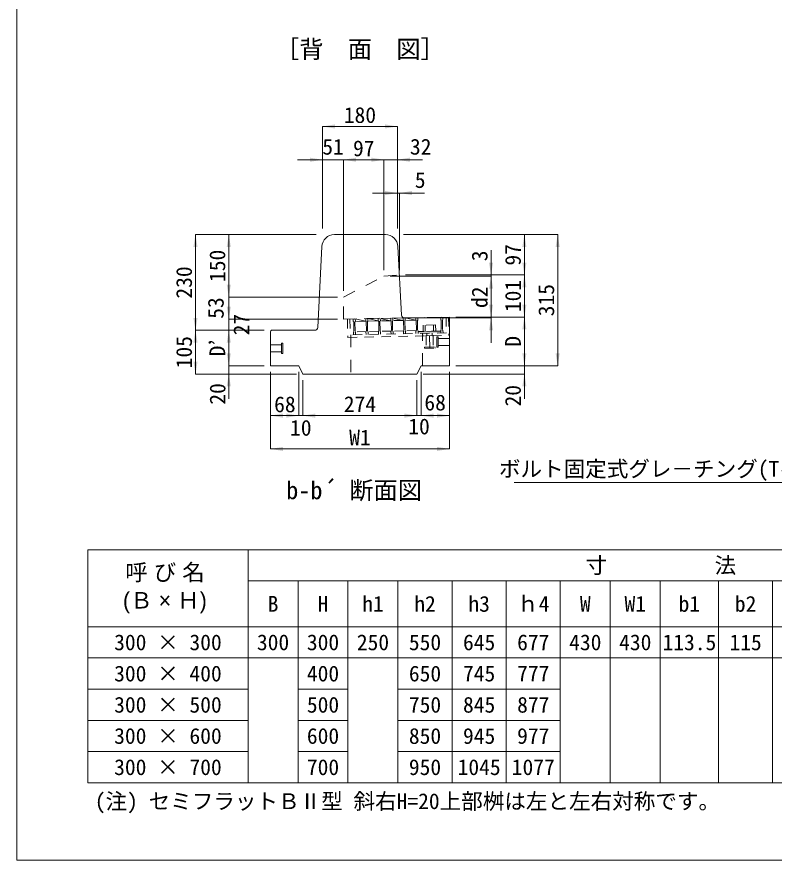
# Model space of a CAD drawing. Units: millimetres at full size; some dimension numbers follow another scale. Extents: x -36174 to -11409, y 24892 to 47415.
# Drawn here: x -32782 to -30964, y 40098 to 42125 of the extents above; entities that cross this region are included whole.
import ezdxf
from ezdxf.enums import TextEntityAlignment as Align

# ---------------------------------------------------------------- set-up
doc = ezdxf.new("R2010")
doc.units = ezdxf.units.MM
doc.header["$LTSCALE"] = 30
doc.linetypes.add('USER1', pattern=[1.35, 0.75, -0.6])
doc.linetypes.add('USER2', pattern=[2, 1, -1])
for name, color, linetype, lineweight in [('0_2', 7, 'Continuous', 13), ('DEFPOINTS_3', 8, 'Continuous', 0), ('側溝・本体', 7, 'Continuous', 9), ('寸法線', 7, 'Continuous', 9), ('本体', 2, 'Continuous', 20), ('枠', 5, 'Continuous', 5), ('補助線', 8, 'Continuous', 9), ('ｲﾝｻｰﾄ', 3, 'USER1', 9), ('ｸﾞﾚｰﾁﾝｸﾞ', 7, 'USER1', 5)]:
    doc.layers.add(name, color=color, linetype=linetype, lineweight=lineweight)
doc.layers.add('ﾊｯﾁﾝｸﾞ', color=8, linetype='Continuous')
doc.styles.add('ＭＳ ゴシック', font='')
doc.styles.add('ＭＳ Ｐゴシック', font='')
doc.styles.get('ＭＳ ゴシック').set_extended_font_data('MS Gothic')
doc.styles.get('ＭＳ Ｐゴシック').set_extended_font_data('MS PGothic')

# ---------------------------------------------------------------- blocks, each defined once
blk = doc.blocks.new('filled_arrow')
at = {"color": 0, "linetype": 'Continuous', "lineweight": -2}
blk.add_solid([(7.5, 1.25), (0, 0), (7.5, -1.25)], dxfattribs=at)

msp = doc.modelspace()

# ---------------------------------------------------------------- hatches: boundary and pattern name
at = {"layer": 'ﾊｯﾁﾝｸﾞ'}
msp.add_hatch(color=256, dxfattribs=at).paths.add_polyline_path([(-31794.13, 41364.68), (-31818.82, 41364.19), (-31818.91, 41368.69), (-31794.22, 41369.18), (-31763.92, 41369.79), (-31763.83, 41365.29)])

# ---------------------------------------------------------------- linework, layer by layer
at = {"layer": 'DEFPOINTS_3'}
for p, q in [((-32227.13, 40584.32), (-32107.13, 40584.32)), ((-31987.13, 40584.32), (-31867.13, 40584.32)), ((-31477.13, 40584.32), (-29562.13, 40584.32))]:
    msp.add_line(p, q, dxfattribs=at)
at = {"layer": '側溝・本体', "linetype": 'USER2'}
for p, q in [((-31997.67, 41451.7), (-31900.78, 41501.7)), ((-31900.78, 41501.7), (-31863.63, 41504.7)), ((-31997.67, 41398.9), (-31997.67, 41451.7)), ((-31851.7, 41401.82), (-31997.67, 41398.9)), ((-31980.55, 41360.95), (-31980.55, 41266.71)), ((-31808.48, 41286.71), (-31808.48, 41364.4))]:
    msp.add_line(p, q, dxfattribs=at)
at = {"layer": '寸法線'}
for p, q in [((-32048.48, 41861.71), (-31868.48, 41861.71)), ((-32048.48, 41616.71), (-32048.48, 41861.71)), ((-31868.48, 41616.71), (-31868.48, 41861.71)), ((-32108.48, 41781.71), (-31937.67, 41781.71)), ((-32048.48, 41616.71), (-32048.48, 41781.71)), ((-31997.67, 41466.7), (-31997.67, 41781.71)), ((-31997.67, 41781.71), (-31900.78, 41781.71)), ((-31997.67, 41466.7), (-31997.67, 41781.71)), ((-31960.78, 41781.71), (-31808.48, 41781.71)), ((-31900.78, 41516.7), (-31900.78, 41781.71)), ((-31900.78, 41516.7), (-31900.78, 41781.71)), ((-31868.48, 41616.71), (-31868.48, 41781.71)), ((-31928.48, 41701.71), (-31803.48, 41701.71)), ((-31868.48, 41616.71), (-31868.48, 41701.71)), ((-31863.48, 41516.7), (-31863.48, 41701.71)), ((-32353.48, 41601.71), (-32353.48, 41371.7)), ((-32063.48, 41601.71), (-32353.48, 41601.71)), ((-32273.48, 41601.71), (-32273.48, 41451.7)), ((-32063.48, 41601.71), (-32273.48, 41601.71)), ((-31853.48, 41601.71), (-31563.48, 41601.71)), ((-31853.48, 41601.71), (-31483.48, 41601.71)), ((-31563.48, 41504.7), (-31563.48, 41601.71)), ((-31483.48, 41286.71), (-31483.48, 41601.71)), ((-31643.48, 41564.7), (-31643.48, 41441.7)), ((-31885.78, 41501.7), (-31643.48, 41501.7)), ((-31848.72, 41504.7), (-31563.48, 41504.7)), ((-31848.72, 41504.7), (-31643.48, 41504.7)), ((-31848.63, 41504.7), (-31563.48, 41504.7)), ((-31563.48, 41403.7), (-31563.48, 41504.7)), ((-32273.48, 41458.9), (-32273.48, 41311.7)), ((-32012.67, 41451.7), (-32273.48, 41451.7)), ((-32273.48, 41451.7), (-32273.48, 41398.9)), ((-32012.67, 41451.7), (-32273.48, 41451.7)), ((-31643.48, 41463.7), (-31643.48, 41341.71)), ((-32012.67, 41398.9), (-32273.48, 41398.9)), ((-32012.67, 41398.9), (-32273.48, 41398.9)), ((-31843.48, 41401.71), (-31643.48, 41401.71)), ((-31728.48, 41403.7), (-31563.48, 41403.7)), ((-31728.48, 41403.7), (-31643.48, 41403.7)), ((-31728.48, 41403.7), (-31563.48, 41403.7)), ((-31563.48, 41403.7), (-31563.48, 41286.71)), ((-32188.48, 41371.7), (-32353.48, 41371.7)), ((-32353.48, 41371.7), (-32353.48, 41266.71)), ((-32188.48, 41371.7), (-32353.48, 41371.7)), ((-32273.48, 41371.7), (-32273.48, 41286.71)), ((-32188.48, 41371.7), (-32273.48, 41371.7)), ((-32188.48, 41371.7), (-32273.48, 41371.7)), ((-32273.48, 41346.71), (-32273.48, 41206.71)), ((-31563.48, 41346.71), (-31563.48, 41206.71)), ((-32188.48, 41286.71), (-32273.48, 41286.71)), ((-32188.48, 41286.71), (-32273.48, 41286.71)), ((-31728.48, 41286.71), (-31563.48, 41286.71)), ((-31728.48, 41286.71), (-31563.48, 41286.71)), ((-31728.48, 41286.71), (-31483.48, 41286.71)), ((-32110.48, 41266.71), (-32353.48, 41266.71)), ((-32110.48, 41266.71), (-32273.48, 41266.71)), ((-32173.48, 41271.71), (-32173.48, 41166.71)), ((-32173.48, 41271.71), (-32173.48, 41086.71)), ((-32105.48, 41271.71), (-32105.48, 41166.71)), ((-32105.48, 41271.71), (-32105.48, 41166.71)), ((-31811.48, 41271.71), (-31811.48, 41166.71)), ((-31811.48, 41271.71), (-31811.48, 41166.71)), ((-31806.48, 41266.71), (-31563.48, 41266.71)), ((-31743.48, 41271.71), (-31743.48, 41166.71)), ((-31743.48, 41271.71), (-31743.48, 41086.71)), ((-32095.48, 41251.71), (-32095.48, 41166.71)), ((-32095.48, 41251.71), (-32095.48, 41166.71)), ((-31821.48, 41251.71), (-31821.48, 41166.71)), ((-31821.48, 41251.71), (-31821.48, 41166.71)), ((-32173.48, 41166.71), (-32075.48, 41166.71)), ((-32165.48, 41166.71), (-32035.48, 41166.71)), ((-32095.48, 41166.71), (-31821.48, 41166.71)), ((-31881.48, 41166.71), (-31751.48, 41166.71)), ((-31811.48, 41166.71), (-31743.48, 41166.71)), ((-32173.48, 41086.71), (-31743.48, 41086.71))]:
    msp.add_line(p, q, dxfattribs=at)
at = {"layer": '寸法線', "lineweight": 13}
for p, q in [((-32612.13, 40844.32), (-29232.13, 40844.32)), ((-32612.13, 40844.32), (-32612.13, 40284.32)), ((-32227.13, 40844.32), (-32227.13, 40659.32)), ((-32227.13, 40769.32), (-29232.13, 40769.32)), ((-32107.13, 40769.32), (-32107.13, 40659.32)), ((-31987.13, 40769.32), (-31987.13, 40659.32)), ((-31867.13, 40769.32), (-31867.13, 40659.32)), ((-31737.13, 40769.32), (-31737.13, 40659.32)), ((-31607.13, 40769.32), (-31607.13, 40659.32)), ((-31477.13, 40769.32), (-31477.13, 40659.32)), ((-31357.13, 40769.32), (-31357.13, 40659.32)), ((-31237.13, 40769.32), (-31237.13, 40659.32)), ((-31097.13, 40769.32), (-31097.13, 40659.32)), ((-30967.13, 40769.32), (-30967.13, 40659.32)), ((-32612.13, 40659.32), (-32227.13, 40659.32)), ((-32227.13, 40659.32), (-32107.13, 40659.32)), ((-32227.13, 40659.32), (-32227.13, 40584.32)), ((-32107.13, 40659.32), (-31987.13, 40659.32)), ((-32107.13, 40659.32), (-32107.13, 40584.32)), ((-31987.13, 40659.32), (-29232.13, 40659.32)), ((-31987.13, 40659.32), (-31987.13, 40584.32)), ((-31867.13, 40659.32), (-31867.13, 40509.32)), ((-31737.13, 40659.32), (-31737.13, 40284.32)), ((-31607.13, 40659.32), (-31607.13, 40284.32)), ((-31477.13, 40659.32), (-31477.13, 40284.32)), ((-31357.13, 40659.32), (-31357.13, 40284.32)), ((-31237.13, 40659.32), (-31237.13, 40284.32)), ((-31097.13, 40659.32), (-31097.13, 40284.32)), ((-30967.13, 40659.32), (-30967.13, 40284.32)), ((-32612.13, 40584.32), (-32227.13, 40584.32)), ((-32227.13, 40584.32), (-32227.13, 40284.32)), ((-32107.13, 40584.32), (-31987.13, 40584.32)), ((-32107.13, 40584.32), (-32107.13, 40284.32)), ((-31987.13, 40584.32), (-31987.13, 40284.32)), ((-31867.13, 40584.32), (-31477.13, 40584.32)), ((-32612.13, 40509.32), (-32227.13, 40509.32)), ((-32107.13, 40509.32), (-31987.13, 40509.32)), ((-31867.13, 40509.32), (-31477.13, 40509.32)), ((-31867.13, 40509.32), (-31867.13, 40284.32)), ((-32612.13, 40434.32), (-32227.13, 40434.32)), ((-32107.13, 40434.32), (-31987.13, 40434.32)), ((-31867.13, 40434.32), (-31477.13, 40434.32)), ((-32612.13, 40359.32), (-32227.13, 40359.32)), ((-32107.13, 40359.32), (-31987.13, 40359.32)), ((-31867.13, 40359.32), (-31477.13, 40359.32)), ((-32612.13, 40284.32), (-31867.13, 40284.32)), ((-31867.13, 40284.32), (-31477.13, 40284.32)), ((-31477.13, 40284.32), (-29727.13, 40284.32))]:
    msp.add_line(p, q, dxfattribs=at)
at = {"layer": '寸法線'}
msp.add_lwpolyline([(-30465.83, 41291.74), (-30811.86, 41005.7), (-31587.75, 41005.7)], dxfattribs=at)
at = {"layer": '本体'}
for p, q in [((-32019.94, 41601.71), (-31897.01, 41601.71)), ((-32059.65, 41378.35), (-32049.9, 41573.2)), ((-31858.81, 41408.44), (-31867.05, 41573.2)), ((-31851.55, 41401.83), (-31743.48, 41403.7)), ((-31743.48, 41286.71), (-31743.48, 41403.7)), ((-32173.48, 41368.71), (-32173.48, 41286.71)), ((-32066.47, 41371.7), (-32170.62, 41371.7)), ((-32105.48, 41286.71), (-32173.48, 41286.71)), ((-32105.48, 41286.71), (-32095.48, 41266.71)), ((-31811.48, 41286.71), (-31821.48, 41266.71)), ((-31811.48, 41286.71), (-31743.48, 41286.71)), ((-32095.48, 41266.71), (-31821.48, 41266.71))]:
    msp.add_line(p, q, dxfattribs=at)
for centre, radius, start, end in [((-32019.94, 41571.7), 30, 90, 177.13758), ((-31897.01, 41571.7), 30, 2.8624, 90), ((-31851.82, 41408.82), 7, 182.86433, 272.23738), ((-32170.48, 41368.71), 3, 90, 180), ((-32066.64, 41378.7), 7, 270, 357.13972)]:
    msp.add_arc(centre, radius, start, end, dxfattribs=at)
at = {"layer": '枠', "lineweight": 20}
for q in [(-32782.47, 43958.36), (-27182.47, 40098.36)]:
    msp.add_line((-32782.47, 40098.36), q, dxfattribs=at)
at = {"layer": '補助線'}
for p, q in [((-31801.21, 41358.54), (-31781.21, 41358.94)), ((-31791.21, 41358.74), (-31790.61, 41328.75))]:
    msp.add_line(p, q, dxfattribs=at)
at = {"layer": 'ｲﾝｻｰﾄ'}
for p, q in [((-31799.71, 41358.57), (-31782.71, 41358.91)), ((-31799.71, 41358.57), (-31799.17, 41331.58)), ((-31782.71, 41358.91), (-31782.17, 41331.92)), ((-31743.48, 41335.21), (-31743.48, 41352.21)), ((-32173.48, 41320.21), (-32173.48, 41337.21)), ((-31803.17, 41331.5), (-31778.17, 41332)), ((-31803.17, 41331.5), (-31803.11, 41328.5)), ((-31803.11, 41328.5), (-31778.11, 41329)), ((-31778.17, 41332), (-31778.11, 41329))]:
    msp.add_line(p, q, dxfattribs=at)
at = {"layer": 'ｲﾝｻｰﾄ', "linetype": 'USER2'}
for p, q in [((-31773.48, 41331.21), (-31773.48, 41356.21)), ((-31770.48, 41356.21), (-31773.48, 41356.21)), ((-31770.48, 41331.21), (-31770.48, 41356.21)), ((-31743.48, 41352.21), (-31770.48, 41352.21)), ((-32173.48, 41337.21), (-32146.48, 41337.21)), ((-32146.48, 41316.21), (-32146.48, 41341.21)), ((-32146.48, 41341.21), (-32143.48, 41341.21)), ((-32143.48, 41316.21), (-32143.48, 41341.21)), ((-31770.48, 41331.21), (-31773.48, 41331.21)), ((-31743.48, 41335.21), (-31770.48, 41335.21)), ((-32173.48, 41320.21), (-32146.48, 41320.21)), ((-32146.48, 41316.21), (-32143.48, 41316.21))]:
    msp.add_line(p, q, dxfattribs=at)
at = {"layer": 'ｸﾞﾚｰﾁﾝｸﾞ'}
for p, q in [((-31988.55, 41398.8), (-31745.6, 41403.66)), ((-31988.55, 41398.8), (-31987.67, 41354.81)), ((-31982.55, 41398.92), (-31981.79, 41360.93)), ((-31974.55, 41399.08), (-31974.43, 41393.08)), ((-31974.43, 41393.08), (-31973.41, 41392.1)), ((-31973.41, 41392.1), (-31972.93, 41368.11)), ((-31969.43, 41393.18), (-31970.41, 41392.16)), ((-31970.41, 41392.16), (-31969.93, 41368.17)), ((-31969.55, 41399.18), (-31969.43, 41393.18)), ((-31944.44, 41393.68), (-31969.55, 41399.18)), ((-31944.44, 41393.68), (-31969.43, 41393.18)), ((-31944.56, 41399.68), (-31944.44, 41393.68)), ((-31944.44, 41393.68), (-31943.42, 41392.7)), ((-31943.42, 41392.7), (-31942.94, 41368.71)), ((-31939.44, 41393.78), (-31940.42, 41392.76)), ((-31940.42, 41392.76), (-31939.94, 41368.77)), ((-31939.56, 41399.78), (-31939.44, 41393.78)), ((-31914.44, 41394.28), (-31939.56, 41399.78)), ((-31914.44, 41394.28), (-31939.44, 41393.78)), ((-31914.56, 41400.28), (-31914.44, 41394.28)), ((-31914.44, 41394.28), (-31913.42, 41393.3)), ((-31913.42, 41393.3), (-31912.94, 41369.31)), ((-31909.44, 41394.38), (-31910.42, 41393.36)), ((-31910.42, 41393.36), (-31909.94, 41369.37)), ((-31884.45, 41394.88), (-31909.56, 41400.38)), ((-31909.56, 41400.38), (-31909.44, 41394.38)), ((-31884.45, 41394.88), (-31909.44, 41394.38)), ((-31884.57, 41400.88), (-31884.45, 41394.88)), ((-31884.45, 41394.88), (-31883.43, 41393.9)), ((-31883.43, 41393.9), (-31882.95, 41369.91)), ((-31879.45, 41394.98), (-31880.43, 41393.96)), ((-31880.43, 41393.96), (-31879.95, 41369.97)), ((-31854.45, 41395.48), (-31879.57, 41400.98)), ((-31879.57, 41400.98), (-31879.45, 41394.98)), ((-31854.45, 41395.48), (-31879.45, 41394.98)), ((-31854.57, 41401.48), (-31854.45, 41395.48)), ((-31854.45, 41395.48), (-31853.44, 41394.5)), ((-31853.44, 41394.5), (-31852.96, 41370.51)), ((-31849.46, 41395.58), (-31850.44, 41394.56)), ((-31850.44, 41394.56), (-31849.96, 41370.57)), ((-31824.46, 41396.08), (-31849.58, 41401.58)), ((-31849.58, 41401.58), (-31849.46, 41395.58)), ((-31824.46, 41396.08), (-31849.46, 41395.58)), ((-31824.58, 41402.08), (-31824.46, 41396.08)), ((-31824.46, 41396.08), (-31823.44, 41395.1)), ((-31823.44, 41395.1), (-31822.96, 41371.11)), ((-31819.46, 41396.18), (-31820.44, 41395.16)), ((-31820.44, 41395.16), (-31819.96, 41371.17)), ((-31819.58, 41402.18), (-31819.46, 41396.18)), ((-31764.59, 41403.28), (-31764.47, 41397.28)), ((-31764.47, 41397.28), (-31763.45, 41396.3)), ((-31763.45, 41396.3), (-31762.97, 41372.31)), ((-31759.47, 41397.38), (-31760.45, 41396.36)), ((-31760.45, 41396.36), (-31759.97, 41372.37)), ((-31759.59, 41403.38), (-31759.47, 41397.38)), ((-31751.6, 41403.54), (-31750.84, 41365.55)), ((-31745.6, 41403.66), (-31744.72, 41359.67)), ((-31973.91, 41367.09), (-31972.93, 41368.11)), ((-31973.79, 41361.09), (-31973.91, 41367.09)), ((-31942.94, 41368.71), (-31969.93, 41368.17)), ((-31968.91, 41367.19), (-31969.93, 41368.17)), ((-31968.79, 41361.19), (-31968.91, 41367.19)), ((-31943.92, 41367.69), (-31942.94, 41368.71)), ((-31943.8, 41361.69), (-31943.92, 41367.69)), ((-31912.94, 41369.31), (-31939.94, 41368.77)), ((-31938.92, 41367.79), (-31939.94, 41368.77)), ((-31938.8, 41361.79), (-31938.92, 41367.79)), ((-31913.92, 41368.29), (-31912.94, 41369.31)), ((-31913.8, 41362.29), (-31913.92, 41368.29)), ((-31882.95, 41369.91), (-31909.94, 41369.37)), ((-31908.92, 41368.39), (-31909.94, 41369.37)), ((-31908.8, 41362.39), (-31908.92, 41368.39)), ((-31883.93, 41368.89), (-31882.95, 41369.91)), ((-31883.81, 41362.89), (-31883.93, 41368.89)), ((-31852.96, 41370.51), (-31879.95, 41369.97)), ((-31878.93, 41368.99), (-31879.95, 41369.97)), ((-31878.81, 41362.99), (-31878.93, 41368.99)), ((-31853.93, 41369.49), (-31852.96, 41370.51)), ((-31853.82, 41363.49), (-31853.93, 41369.49)), ((-31822.96, 41371.11), (-31849.96, 41370.57)), ((-31848.94, 41369.59), (-31849.96, 41370.57)), ((-31848.82, 41363.59), (-31848.94, 41369.59)), ((-31823.94, 41370.09), (-31822.96, 41371.11)), ((-31823.82, 41364.09), (-31823.94, 41370.09)), ((-31818.94, 41370.19), (-31819.96, 41371.17)), ((-31818.82, 41364.19), (-31818.94, 41370.19)), ((-31763.92, 41369.79), (-31818.91, 41368.69)), ((-31776.72, 41384.54), (-31806.71, 41383.94)), ((-31806.71, 41383.94), (-31806.41, 41368.94)), ((-31776.42, 41369.54), (-31806.41, 41368.94)), ((-31801.72, 41384.04), (-31801.42, 41369.04)), ((-31781.72, 41384.44), (-31781.42, 41369.44)), ((-31776.72, 41384.54), (-31776.42, 41369.54)), ((-31763.95, 41371.29), (-31762.97, 41372.31)), ((-31763.83, 41365.29), (-31763.95, 41371.29)), ((-31758.95, 41371.39), (-31759.97, 41372.37)), ((-31758.83, 41365.39), (-31758.95, 41371.39)), ((-31750.84, 41365.55), (-31987.79, 41360.81)), ((-31987.67, 41354.81), (-31744.72, 41359.67)), ((-31807.82, 41364.41), (-31807.7, 41358.41)), ((-31797.71, 41358.61), (-31797.83, 41364.61)), ((-31784.71, 41358.87), (-31784.83, 41364.87))]:
    msp.add_line(p, q, dxfattribs=at)

# ---------------------------------------------------------------- block references
at = {"layer": '寸法線', "xscale": 4, "yscale": 4}
for p in [(-32048.48, 41861.71), (-31997.67, 41781.71), (-31997.67, 41781.71), (-31868.48, 41781.71), (-31863.48, 41701.71), (-32173.48, 41166.71), (-32095.48, 41166.71), (-32095.48, 41166.71), (-31811.48, 41166.71), (-32173.48, 41086.71)]:
    msp.add_blockref('filled_arrow', p, dxfattribs=at)
for p, rotation in [((-31868.48, 41861.71), 180), ((-32048.48, 41781.71), 180), ((-31900.78, 41781.71), 180), ((-31900.78, 41781.71), 180), ((-31868.48, 41701.71), 180), ((-32353.48, 41601.71), 270), ((-32273.48, 41601.71), 270), ((-31563.48, 41601.71), 270), ((-31483.48, 41601.71), 270), ((-31643.48, 41504.7), 90), ((-31563.48, 41504.7), 90), ((-31643.48, 41501.7), 270), ((-31563.48, 41504.7), 270), ((-32273.48, 41451.7), 90), ((-32273.48, 41398.9), 90), ((-31643.48, 41403.7), 90), ((-31563.48, 41403.7), 90), ((-32353.48, 41371.7), 90), ((-31643.48, 41401.71), 270), ((-31563.48, 41403.7), 270), ((-32353.48, 41371.7), 270), ((-32273.48, 41371.7), 270), ((-32273.48, 41371.7), 270), ((-32273.48, 41286.71), 90), ((-32273.48, 41286.71), 90), ((-31563.48, 41286.71), 90), ((-31563.48, 41286.71), 90), ((-31483.48, 41286.71), 90), ((-32353.48, 41266.71), 90), ((-32273.48, 41266.71), 270), ((-31563.48, 41266.71), 270), ((-32105.48, 41166.71), 180), ((-31821.48, 41166.71), 180), ((-31821.48, 41166.71), 180), ((-31743.48, 41166.71), 180), ((-31743.48, 41086.71), 180)]:
    msp.add_blockref('filled_arrow', p, dxfattribs=dict(at, rotation=rotation))

# ---------------------------------------------------------------- texts
at = {"layer": '0_2', "style": 'ＭＳ ゴシック'}
for s, height, p in [('［背\u3000面\u3000図］', 42.72, (-32162.36, 42013.44)), ('b-b´ 断面図', 42.72, (-32135.51, 40953.06)), ('(注) セミフラットＢⅡ型 斜右H=20上部桝は左と左右対称です。', 37.98, (-32595.36, 40209.58))]:
    msp.add_text(s, height=height, dxfattribs=at).set_placement(p, align=Align.BOTTOM_LEFT)
at = {"layer": '寸法線', "style": 'ＭＳ ゴシック'}
for s, p in [('180', (-31958.48, 41889.21)), ('51', (-32023.07, 41812.96)), ('97', (-31949.22, 41809.21)), ('32', (-31812.51, 41812.96)), ('5', (-31813.71, 41732.96)), ('68', (-32138.74, 41193.86)), ('274', (-31958.48, 41194.21)), ('68', (-31777.85, 41198.13)), ('10', (-32100.48, 41137.46)), ('10', (-31816.48, 41140.75)), ('W1', (-31958.48, 41114.21)), ('寸          法            （ｍｍ）', (-30977.13, 40806.82)), ('B', (-32167.13, 40714.32)), ('H', (-32047.13, 40714.32)), ('h1', (-31927.13, 40714.32)), ('h2', (-31802.13, 40714.32)), ('h3', (-31672.13, 40714.32)), ('ｈ4', (-31542.13, 40714.32)), ('W', (-31417.13, 40714.32)), ('W1', (-31297.13, 40714.32)), ('b1', (-31167.13, 40714.32)), ('b2', (-31032.13, 40714.32)), ('300 × 300', (-32419.63, 40621.82)), ('300', (-32167.13, 40621.82)), ('300', (-32047.13, 40621.82)), ('250', (-31927.13, 40621.82)), ('550', (-31802.13, 40621.82)), ('645', (-31672.13, 40621.82)), ('677', (-31542.13, 40621.82)), ('430', (-31417.13, 40621.82)), ('430', (-31297.13, 40621.82)), ('113.5', (-31167.13, 40621.82)), ('115', (-31032.13, 40621.82)), ('300 × 400', (-32419.63, 40546.82)), ('400', (-32047.13, 40546.82)), ('650', (-31802.13, 40546.82)), ('745', (-31672.13, 40546.82)), ('777', (-31542.13, 40546.82)), ('300 × 500', (-32419.63, 40471.82)), ('500', (-32047.13, 40471.82)), ('750', (-31802.13, 40471.82)), ('845', (-31672.13, 40471.82)), ('877', (-31542.13, 40471.82)), ('300 × 600', (-32419.63, 40396.82)), ('600', (-32047.13, 40396.82)), ('850', (-31802.13, 40396.82)), ('945', (-31672.13, 40396.82)), ('977', (-31542.13, 40396.82)), ('300 × 700', (-32419.63, 40321.82)), ('700', (-32047.13, 40321.82)), ('950', (-31802.13, 40321.82)), ('1045', (-31672.13, 40321.82)), ('1077', (-31542.13, 40321.82))]:
    msp.add_text(s, height=37.98, dxfattribs=at).set_placement(p, align=Align.MIDDLE_CENTER)
for s, p in [('97', (-31590.98, 41553.2)), ('150', (-32300.98, 41526.7)), ('3', (-31670.98, 41550.67)), ('230', (-32380.98, 41486.71)), ('101', (-31590.98, 41454.2)), ('d2', (-31670.98, 41451.09)), ('315', (-31510.98, 41444.21)), ('53', (-32304.73, 41425.3)), ('27', (-32243.21, 41385.44)), ('105', (-32380.98, 41319.21)), ('D’', (-32300.98, 41329.21)), ('D', (-31590.98, 41345.2)), ('20', (-32300.54, 41218.89)), ('20', (-31590.98, 41214.54))]:
    msp.add_text(s, height=37.98, rotation=90, dxfattribs=at).set_placement(p, align=Align.MIDDLE_CENTER)
msp.add_text('ボルト固定式グレ－チング(T-25）', height=37.98, dxfattribs=at).set_placement((-30821.86, 41057.76), align=Align.TOP_RIGHT)
at = {"layer": '寸法線', "style": 'ＭＳ Ｐゴシック'}
for s, p in [('呼 び 名', (-32522.1, 40758.42)), ('(Ｂ × Ｈ)', (-32527.7, 40691.22))]:
    msp.add_text(s, height=39.59, dxfattribs=at).set_placement(p, align=Align.BOTTOM_LEFT)

doc.saveas('drawing.dxf')
